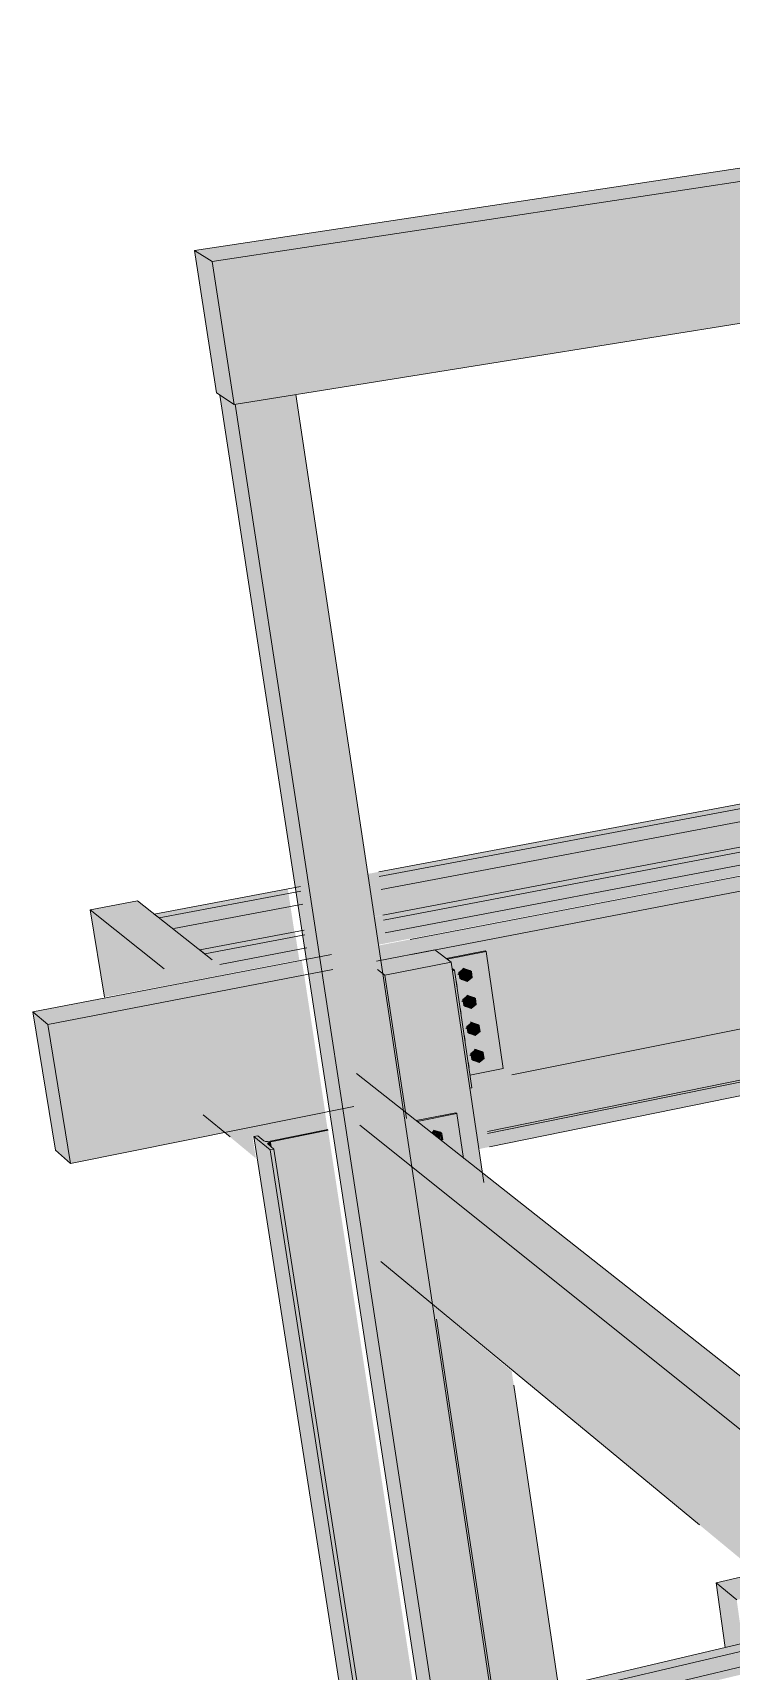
# Model space of a CAD drawing. Header units: inches. Extents: x -8026 to -8021, y -2777 to 2751.
# Drawn here: x -8022.36 to -8022.2762, y 2750.2143 to 2750.411 of the extents above; entities that cross this region are included whole.
import ezdxf

# ---------------------------------------------------------------- set-up
doc = ezdxf.new("R2010")
doc.units = ezdxf.units.IN
doc.header["$MEASUREMENT"] = 0
for name, color, linetype, lineweight in [('S-BEAM', 12, 'Continuous', 9), ('S-BEAM-1', 63, 'Continuous', 9), ('S-BEAM-2', 53, 'Continuous', 9), ('S-BEAM-4', 133, 'Continuous', 9), ('S-COLS', 52, 'Continuous', 9), ('S-COLS-1', 22, 'Continuous', 9), ('S-FSTN', 2, 'Continuous', 9)]:
    doc.layers.add(name, color=color, linetype=linetype, lineweight=lineweight)

msp = doc.modelspace()

# ---------------------------------------------------------------- hatches: boundary and pattern name
at = {"layer": 'S-BEAM-1'}
for points in [[(-8022.33587, 2750.36638), (-8022.3385, 2750.38353), (-8022.34061, 2750.38486), (-8022.33799, 2750.36777), (-8022.33757, 2750.36749)], [(-8022.35548, 2750.27526), (-8022.35821, 2750.29193), (-8022.36003, 2750.29345), (-8022.3573, 2750.27684)], [(-8022.2769, 2750.21717), (-8022.27479, 2750.21766), (-8022.27552, 2750.22286), (-8022.278, 2750.22492), (-8022.2777, 2750.22286)]]:
    msp.add_hatch(color=256, dxfattribs=at).paths.add_polyline_path(points, flags=0)
at = {"layer": 'S-BEAM-2'}
h = msp.add_hatch(color=256, dxfattribs=at)
h.paths.add_polyline_path([(-8022.3385, 2750.38353), (-8022.19973, 2750.4046), (-8022.20034, 2750.40604), (-8022.34061, 2750.38486)], flags=0)
h.paths.add_polyline_path([(-8022.18961, 2750.40613), (-8022.07768, 2750.42311), (-8022.08048, 2750.42413), (-8022.19155, 2750.40737), (-8022.19054, 2750.40672)], flags=0)
h = msp.add_hatch(color=256, dxfattribs=at)
h.paths.add_polyline_path([(-8022.33587, 2750.36638), (-8022.1933, 2750.38918), (-8022.19973, 2750.40459), (-8022.3385, 2750.38353)], flags=0)
h.paths.add_polyline_path([(-8022.18083, 2750.39118), (-8022.17855, 2750.39154), (-8022.1786, 2750.392), (-8022.18108, 2750.39362), (-8022.18086, 2750.39152)], flags=0)
h.paths.add_polyline_path([(-8022.16921, 2750.39304), (-8022.07457, 2750.40822), (-8022.07457, 2750.40827), (-8022.07474, 2750.40834), (-8022.07955, 2750.40757), (-8022.07972, 2750.40763), (-8022.08076, 2750.42235), (-8022.07713, 2750.42291), (-8022.07768, 2750.42311), (-8022.18961, 2750.40613), (-8022.16973, 2750.39337)], flags=0)
h.paths.add_polyline_path([(-8022.18881, 2750.39696), (-8022.189, 2750.39878), (-8022.18978, 2750.39929), (-8022.189, 2750.39742)], flags=0)
h = msp.add_hatch(color=256, dxfattribs=at)
h.paths.add_polyline_path([(-8022.35821, 2750.29193), (-8022.32744, 2750.29786), (-8022.32774, 2750.29965), (-8022.36003, 2750.29345)], flags=0)
h.paths.add_polyline_path([(-8022.31879, 2750.29953), (-8022.16836, 2750.32851), (-8022.16903, 2750.33009), (-8022.31908, 2750.30131)], flags=0)
h.paths.add_polyline_path([(-8022.15542, 2750.33101), (-8022.15272, 2750.33153), (-8022.1529, 2750.33319), (-8022.1556, 2750.33267)], flags=0)
h.paths.add_polyline_path([(-8022.1453, 2750.33296), (-8022.14234, 2750.33353), (-8022.14251, 2750.33518), (-8022.14547, 2750.33461)], flags=0)
h.paths.add_polyline_path([(-8022.1348, 2750.33498), (-8022.13156, 2750.3356), (-8022.13172, 2750.33725), (-8022.13496, 2750.33663)], flags=0)
h.paths.add_polyline_path([(-8022.1239, 2750.33708), (-8022.12036, 2750.33776), (-8022.1204, 2750.3382), (-8022.12213, 2750.33909), (-8022.12405, 2750.33872), (-8022.12398, 2750.33795)], flags=0)
h = msp.add_hatch(color=256, dxfattribs=at)
h.paths.add_polyline_path([(-8022.35548, 2750.27526), (-8022.32492, 2750.28139), (-8022.32744, 2750.29786), (-8022.35821, 2750.29193)], flags=0)
h.paths.add_polyline_path([(-8022.30742, 2750.28491), (-8022.16232, 2750.31402), (-8022.16836, 2750.32851), (-8022.31174, 2750.30089), (-8022.3104, 2750.29987), (-8022.30573, 2750.30077), (-8022.30561, 2750.30068), (-8022.30356, 2750.28665), (-8022.30756, 2750.28585), (-8022.30752, 2750.28558)], flags=0)
h.paths.add_polyline_path([(-8022.15394, 2750.3157), (-8022.15126, 2750.31624), (-8022.15272, 2750.33153), (-8022.15542, 2750.33101)], flags=0)
h.paths.add_polyline_path([(-8022.14387, 2750.31772), (-8022.14093, 2750.31831), (-8022.14234, 2750.33353), (-8022.1453, 2750.33296), (-8022.14454, 2750.32489)], flags=0)
h.paths.add_polyline_path([(-8022.13343, 2750.31982), (-8022.13021, 2750.32046), (-8022.13156, 2750.3356), (-8022.1348, 2750.33498), (-8022.13379, 2750.3238)], flags=0)
h.paths.add_polyline_path([(-8022.12259, 2750.32199), (-8022.11907, 2750.3227), (-8022.11916, 2750.32365), (-8022.12127, 2750.32322), (-8022.12141, 2750.3233), (-8022.12253, 2750.33626), (-8022.12027, 2750.3367), (-8022.12036, 2750.33776), (-8022.1239, 2750.33708), (-8022.12284, 2750.3249)], flags=0)
h = msp.add_hatch(color=256, dxfattribs=at)
h.paths.add_polyline_path([(-8022.25797, 2750.22963), (-8022.25157, 2750.23116), (-8022.31615, 2750.28209), (-8022.31502, 2750.27525), (-8022.26294, 2750.2336)], flags=0)
h.paths.add_polyline_path([(-8022.34217, 2750.29696), (-8022.3364, 2750.29807), (-8022.34744, 2750.30677), (-8022.35312, 2750.30571)], flags=0)
h = msp.add_hatch(color=256, dxfattribs=at)
h.paths.add_polyline_path([(-8022.27309, 2750.22617), (-8022.25797, 2750.22963), (-8022.31502, 2750.27525), (-8022.31254, 2750.25876), (-8022.27607, 2750.22863)], flags=0)
h.paths.add_polyline_path([(-8022.33324, 2750.27586), (-8022.33365, 2750.27849), (-8022.33317, 2750.27858), (-8022.33242, 2750.27797), (-8022.3321, 2750.2779), (-8022.33168, 2750.27794), (-8022.32463, 2750.27932), (-8022.32495, 2750.2814), (-8022.33707, 2750.27903), (-8022.33366, 2750.27621)], flags=0)
h.paths.add_polyline_path([(-8022.35143, 2750.29523), (-8022.34217, 2750.29696), (-8022.35312, 2750.30571)], flags=0)
h = msp.add_hatch(color=256, dxfattribs=at)
h.paths.add_polyline_path([(-8022.27552, 2750.22286), (-8022.13713, 2750.25518), (-8022.13809, 2750.25742), (-8022.278, 2750.22492)], flags=0)
h.paths.add_polyline_path([(-8022.12714, 2750.25751), (-8022.12401, 2750.25824), (-8022.12424, 2750.26064), (-8022.12738, 2750.25991), (-8022.12735, 2750.25963)], flags=0)
h.paths.add_polyline_path([(-8022.11658, 2750.25998), (-8022.11315, 2750.26078), (-8022.11337, 2750.26316), (-8022.11681, 2750.26236)], flags=0)
h.paths.add_polyline_path([(-8022.1056, 2750.26254), (-8022.10186, 2750.26341), (-8022.10207, 2750.26579), (-8022.10582, 2750.26492)], flags=0)
h.paths.add_polyline_path([(-8022.09418, 2750.26521), (-8022.09011, 2750.26616), (-8022.09031, 2750.26852), (-8022.09439, 2750.26757)], flags=0)
h.paths.add_polyline_path([(-8022.0823, 2750.26798), (-8022.06475, 2750.27208), (-8022.06493, 2750.27441), (-8022.08249, 2750.27033)], flags=0)
h.paths.add_polyline_path([(-8022.05943, 2750.27332), (-8022.04092, 2750.27765), (-8022.04108, 2750.27995), (-8022.0596, 2750.27565)], flags=0)
h.paths.add_polyline_path([(-8022.03556, 2750.2789), (-8022.02342, 2750.28173), (-8022.0259, 2750.28348), (-8022.03571, 2750.2812), (-8022.03557, 2750.27898)], flags=0)
h.paths.add_polyline_path([(-8022.01986, 2750.28257), (-8022.0177, 2750.28307), (-8022.01783, 2750.28535), (-8022.02233, 2750.28431), (-8022.02133, 2750.28361)], flags=0)
h.paths.add_polyline_path([(-8022.0123, 2750.28433), (-8022.00388, 2750.2863), (-8022.00704, 2750.28786), (-8022.01243, 2750.28661), (-8022.01238, 2750.2857)], flags=0)
at = {"layer": 'S-BEAM-4'}
h = msp.add_hatch(color=256, dxfattribs=at)
h.paths.add_polyline_path([(-8022.34485, 2750.30473), (-8022.32932, 2750.30765), (-8022.32942, 2750.30821), (-8022.34545, 2750.3052), (-8022.34488, 2750.30475)], flags=0)
h.paths.add_polyline_path([(-8022.32063, 2750.30928), (-8022.17218, 2750.33718), (-8022.17239, 2750.33767), (-8022.32072, 2750.30984)], flags=0)
h.paths.add_polyline_path([(-8022.16489, 2750.33855), (-8022.16386, 2750.33874), (-8022.16392, 2750.33926), (-8022.1651, 2750.33904)], flags=0)
h.paths.add_polyline_path([(-8022.15652, 2750.34012), (-8022.15381, 2750.34063), (-8022.15387, 2750.34115), (-8022.15658, 2750.34064)], flags=0)
h.paths.add_polyline_path([(-8022.14636, 2750.34203), (-8022.14583, 2750.34213), (-8022.1464, 2750.34242), (-8022.14639, 2750.34233)], flags=0)
h = msp.add_hatch(color=256, dxfattribs=at)
h.paths.add_polyline_path([(-8022.34324, 2750.30344), (-8022.32909, 2750.30611), (-8022.32932, 2750.30765), (-8022.34485, 2750.30473), (-8022.34374, 2750.30384)], flags=0)
h.paths.add_polyline_path([(-8022.3204, 2750.30775), (-8022.17161, 2750.33582), (-8022.17218, 2750.33718), (-8022.32063, 2750.30928), (-8022.32047, 2750.30823)], flags=0)
h.paths.add_polyline_path([(-8022.16432, 2750.3372), (-8022.16372, 2750.33731), (-8022.16386, 2750.33874), (-8022.16489, 2750.33855), (-8022.1645, 2750.33762)], flags=0)
h.paths.add_polyline_path([(-8022.15638, 2750.3387), (-8022.15368, 2750.33921), (-8022.15381, 2750.34063), (-8022.15652, 2750.34012), (-8022.15643, 2750.33914)], flags=0)
h.paths.add_polyline_path([(-8022.14623, 2750.34061), (-8022.14463, 2750.34091), (-8022.14469, 2750.34147), (-8022.14499, 2750.34163), (-8022.145, 2750.3417), (-8022.14583, 2750.34213), (-8022.14636, 2750.34203), (-8022.14627, 2750.34105)], flags=0)
h = msp.add_hatch(color=256, dxfattribs=at)
h.paths.add_polyline_path([(-8022.34004, 2750.30089), (-8022.32862, 2750.30306), (-8022.32909, 2750.30611), (-8022.34324, 2750.30344), (-8022.34292, 2750.30318)], flags=0)
h.paths.add_polyline_path([(-8022.31994, 2750.30471), (-8022.17049, 2750.33313), (-8022.17162, 2750.33582), (-8022.3204, 2750.30775), (-8022.31994, 2750.30474)], flags=0)
h.paths.add_polyline_path([(-8022.16352, 2750.33528), (-8022.16372, 2750.33731), (-8022.16432, 2750.3372)], flags=0)
h.paths.add_polyline_path([(-8022.15611, 2750.33586), (-8022.15341, 2750.33638), (-8022.15368, 2750.33921), (-8022.15639, 2750.3387), (-8022.15629, 2750.33774)], flags=0)
h.paths.add_polyline_path([(-8022.14596, 2750.33779), (-8022.14465, 2750.33804), (-8022.14491, 2750.34086), (-8022.14623, 2750.34061), (-8022.14597, 2750.33783)], flags=0)
h = msp.add_hatch(color=256, dxfattribs=at)
h.paths.add_polyline_path([(-8022.33936, 2750.3004), (-8022.32846, 2750.30248), (-8022.32855, 2750.30305), (-8022.33997, 2750.30088), (-8022.33939, 2750.30042)], flags=0)
h.paths.add_polyline_path([(-8022.31978, 2750.30413), (-8022.17023, 2750.33261), (-8022.17045, 2750.33311), (-8022.31987, 2750.3047)], flags=0)
h.paths.add_polyline_path([(-8022.15601, 2750.33531), (-8022.15331, 2750.33583), (-8022.15336, 2750.33636), (-8022.15607, 2750.33585)], flags=0)
h.paths.add_polyline_path([(-8022.14587, 2750.33725), (-8022.1429, 2750.33781), (-8022.14296, 2750.33834), (-8022.14592, 2750.33773)], flags=0)
h = msp.add_hatch(color=256, dxfattribs=at)
h.paths.add_polyline_path([(-8022.33774, 2750.2991), (-8022.32822, 2750.30092), (-8022.32846, 2750.30248), (-8022.33936, 2750.3004), (-8022.33824, 2750.29951)], flags=0)
h.paths.add_polyline_path([(-8022.31954, 2750.30258), (-8022.16966, 2750.33124), (-8022.17023, 2750.33261), (-8022.31978, 2750.30413), (-8022.31962, 2750.30306)], flags=0)
h.paths.add_polyline_path([(-8022.15587, 2750.33387), (-8022.15317, 2750.33439), (-8022.15331, 2750.33583), (-8022.15601, 2750.33531), (-8022.15592, 2750.33432)], flags=0)
h.paths.add_polyline_path([(-8022.14573, 2750.33581), (-8022.14277, 2750.33638), (-8022.1429, 2750.33781), (-8022.14587, 2750.33725), (-8022.14578, 2750.33626)], flags=0)
h = msp.add_hatch(color=256, dxfattribs=at)
h.paths.add_polyline_path([(-8022.33645, 2750.29807), (-8022.32803, 2750.29969), (-8022.32822, 2750.30092), (-8022.33774, 2750.2991), (-8022.33677, 2750.29833)], flags=0)
h.paths.add_polyline_path([(-8022.31936, 2750.30135), (-8022.16921, 2750.33014), (-8022.16966, 2750.33124), (-8022.31955, 2750.30258)], flags=0)
h.paths.add_polyline_path([(-8022.15576, 2750.33272), (-8022.15306, 2750.33324), (-8022.15317, 2750.33439), (-8022.15588, 2750.33387)], flags=0)
h.paths.add_polyline_path([(-8022.14563, 2750.33467), (-8022.14267, 2750.33524), (-8022.14277, 2750.33638), (-8022.14574, 2750.33581)], flags=0)
h = msp.add_hatch(color=256, dxfattribs=at)
h.paths.add_polyline_path([(-8022.30683, 2750.27879), (-8022.16013, 2750.30866), (-8022.16237, 2750.31403), (-8022.30749, 2750.28491), (-8022.3074, 2750.28435), (-8022.30764, 2750.28427), (-8022.30689, 2750.27921)], flags=0)
h.paths.add_polyline_path([(-8022.15284, 2750.31015), (-8022.15075, 2750.31057), (-8022.1513, 2750.31625), (-8022.15398, 2750.31571), (-8022.15356, 2750.31186), (-8022.1529, 2750.31027)], flags=0)
h.paths.add_polyline_path([(-8022.14339, 2750.31207), (-8022.14045, 2750.31267), (-8022.14097, 2750.31832), (-8022.14391, 2750.31769), (-8022.14389, 2750.31752)], flags=0)
h.paths.add_polyline_path([(-8022.13296, 2750.31419), (-8022.12975, 2750.31485), (-8022.13025, 2750.32047), (-8022.13347, 2750.31983), (-8022.13326, 2750.31753)], flags=0)
h.paths.add_polyline_path([(-8022.12214, 2750.3164), (-8022.11863, 2750.31711), (-8022.11911, 2750.32271), (-8022.12263, 2750.322), (-8022.12217, 2750.31672)], flags=0)
h = msp.add_hatch(color=256, dxfattribs=at)
h.paths.add_polyline_path([(-8022.30679, 2750.27855), (-8022.16004, 2750.30845), (-8022.16013, 2750.30866), (-8022.30683, 2750.27879), (-8022.30679, 2750.27856)], flags=0)
h.paths.add_polyline_path([(-8022.15275, 2750.30993), (-8022.15073, 2750.31035), (-8022.15075, 2750.31057), (-8022.15284, 2750.31015), (-8022.15275, 2750.30994)], flags=0)
h.paths.add_polyline_path([(-8022.14336, 2750.31184), (-8022.14043, 2750.31245), (-8022.14045, 2750.31267), (-8022.14339, 2750.31207), (-8022.14336, 2750.31185)], flags=0)
h.paths.add_polyline_path([(-8022.13294, 2750.31396), (-8022.12973, 2750.31463), (-8022.12975, 2750.31485), (-8022.13296, 2750.31419), (-8022.13294, 2750.31397)], flags=0)
h.paths.add_polyline_path([(-8022.12212, 2750.31617), (-8022.11861, 2750.31689), (-8022.11863, 2750.31711), (-8022.12214, 2750.31639), (-8022.12212, 2750.31618)], flags=0)
h = msp.add_hatch(color=256, dxfattribs=at)
h.paths.add_polyline_path([(-8022.30655, 2750.27696), (-8022.15946, 2750.30704), (-8022.16004, 2750.30844), (-8022.30679, 2750.27855)], flags=0)
h.paths.add_polyline_path([(-8022.15217, 2750.30853), (-8022.15059, 2750.30886), (-8022.15073, 2750.31034), (-8022.15275, 2750.30993), (-8022.15234, 2750.30895)], flags=0)
h.paths.add_polyline_path([(-8022.14322, 2750.31036), (-8022.14029, 2750.31096), (-8022.14042, 2750.31244), (-8022.14336, 2750.31184)], flags=0)
h.paths.add_polyline_path([(-8022.13281, 2750.31249), (-8022.1296, 2750.31315), (-8022.12973, 2750.31462), (-8022.13294, 2750.31396)], flags=0)
h.paths.add_polyline_path([(-8022.12199, 2750.3147), (-8022.11849, 2750.31542), (-8022.11861, 2750.31688), (-8022.12212, 2750.31617)], flags=0)
for points in [[(-8022.30058, 2750.21064), (-8022.13754, 2750.24921), (-8022.13852, 2750.24983), (-8022.3014, 2750.21138), (-8022.30066, 2750.21071)], [(-8022.29893, 2750.20914), (-8022.13738, 2750.2475), (-8022.13754, 2750.24921), (-8022.30058, 2750.21064), (-8022.29946, 2750.20962)], [(-8022.29807, 2750.2084), (-8022.13455, 2750.2473), (-8022.13554, 2750.24793), (-8022.2989, 2750.20914), (-8022.29815, 2750.20847)]]:
    msp.add_hatch(color=256, dxfattribs=at).paths.add_polyline_path(points, flags=0)
at = {"layer": 'S-COLS-1'}
for points in [[(-8022.29493, 2750.09931), (-8022.33575, 2750.3664), (-8022.33588, 2750.36638), (-8022.33757, 2750.3675), (-8022.29677, 2750.1013)], [(-8022.29493, 2750.09931), (-8022.2884, 2750.10121), (-8022.30262, 2750.1958), (-8022.3051, 2750.19812), (-8022.30692, 2750.2102), (-8022.30486, 2750.21068), (-8022.32846, 2750.36757), (-8022.33573, 2750.36638), (-8022.29538, 2750.10226)], [(-8022.31776, 2750.29787), (-8022.30978, 2750.29942), (-8022.31174, 2750.30089), (-8022.31879, 2750.29953), (-8022.31862, 2750.29853)], [(-8022.33154, 2750.27688), (-8022.33107, 2750.27697), (-8022.33182, 2750.27759), (-8022.33182, 2750.27769), (-8022.33153, 2750.27782), (-8022.33144, 2750.27785), (-8022.32458, 2750.27923), (-8022.3246, 2750.27932), (-8022.33194, 2750.27789), (-8022.33227, 2750.27795), (-8022.33302, 2750.27857), (-8022.33348, 2750.27848), (-8022.33155, 2750.27688)], [(-8022.3111, 2750.14561), (-8022.31108, 2750.14561), (-8022.33154, 2750.27688), (-8022.33348, 2750.27848), (-8022.31301, 2750.14758), (-8022.31165, 2750.14617)], [(-8022.31082, 2750.14685), (-8022.30452, 2750.14852), (-8022.32458, 2750.27923), (-8022.33144, 2750.27785), (-8022.33134, 2750.27719), (-8022.33108, 2750.27697), (-8022.31096, 2750.14771)], [(-8022.33134, 2750.27719), (-8022.33144, 2750.27785), (-8022.33184, 2750.27768), (-8022.33182, 2750.27759), (-8022.33134, 2750.27719)], [(-8022.31098, 2750.14561), (-8022.31097, 2750.14561), (-8022.31063, 2750.1457), (-8022.33107, 2750.27697), (-8022.33154, 2750.27688), (-8022.31108, 2750.14561)]]:
    msp.add_hatch(color=256, dxfattribs=at).paths.add_polyline_path(points, flags=0)
h = msp.add_hatch(color=256, dxfattribs=at)
h.paths.add_polyline_path([(-8022.29638, 2750.1557), (-8022.30228, 2750.19495), (-8022.30315, 2750.19575), (-8022.29724, 2750.15654)], flags=0)
h.paths.add_polyline_path([(-8022.30539, 2750.21066), (-8022.30467, 2750.21082), (-8022.31177, 2750.25804), (-8022.31263, 2750.25876), (-8022.30549, 2750.21132)], flags=0)
h.paths.add_polyline_path([(-8022.31528, 2750.28141), (-8022.31776, 2750.29787), (-8022.31862, 2750.29853), (-8022.31615, 2750.28209)], flags=0)
h = msp.add_hatch(color=256, dxfattribs=at)
h.paths.add_polyline_path([(-8022.29, 2750.14931), (-8022.2877, 2750.14992), (-8022.29307, 2750.1863), (-8022.30228, 2750.19495), (-8022.29638, 2750.1557), (-8022.29114, 2750.15045)], flags=0)
h.paths.add_polyline_path([(-8022.30467, 2750.21082), (-8022.29696, 2750.21264), (-8022.30253, 2750.25031), (-8022.31177, 2750.25804), (-8022.30474, 2750.21132)], flags=0)
h.paths.add_polyline_path([(-8022.30603, 2750.27402), (-8022.30978, 2750.29942), (-8022.31776, 2750.29787), (-8022.31528, 2750.28141), (-8022.314, 2750.28039), (-8022.30925, 2750.28135), (-8022.30913, 2750.28126), (-8022.3083, 2750.27584), (-8022.3062, 2750.27416)], flags=0)
at = {"layer": 'S-FSTN'}
for points in [[(-8022.31027, 2750.29978), (-8022.30561, 2750.30068), (-8022.30573, 2750.30077), (-8022.31039, 2750.29987)], [(-8022.30963, 2750.29839), (-8022.30939, 2750.29844), (-8022.30967, 2750.29865), (-8022.30964, 2750.29844)], [(-8022.30755, 2750.28429), (-8022.30731, 2750.28434), (-8022.30939, 2750.29844), (-8022.30963, 2750.29839), (-8022.30763, 2750.28486)], [(-8022.30866, 2750.29804), (-8022.30811, 2750.29855), (-8022.3083, 2750.29863), (-8022.30886, 2750.29818), (-8022.30873, 2750.29809)], [(-8022.30856, 2750.29733), (-8022.30873, 2750.29809), (-8022.30886, 2750.29818), (-8022.3087, 2750.29744), (-8022.30859, 2750.29735)], [(-8022.30786, 2750.29711), (-8022.30727, 2750.29759), (-8022.30737, 2750.29829), (-8022.3081, 2750.29849), (-8022.30866, 2750.29798), (-8022.30852, 2750.29732), (-8022.30792, 2750.29713)], [(-8022.30737, 2750.29829), (-8022.30765, 2750.29846), (-8022.30812, 2750.29856), (-8022.30792, 2750.29847), (-8022.30749, 2750.29833)], [(-8022.30911, 2750.2965), (-8022.30909, 2750.29651), (-8022.30922, 2750.29721)], [(-8022.30922, 2750.29721), (-8022.30919, 2750.29721), (-8022.30922, 2750.29721)], [(-8022.30874, 2750.29395), (-8022.30871, 2750.29395), (-8022.30874, 2750.29395)], [(-8022.30808, 2750.29408), (-8022.30825, 2750.29484), (-8022.30838, 2750.29493), (-8022.30822, 2750.29419), (-8022.30815, 2750.29413)], [(-8022.30819, 2750.29479), (-8022.30764, 2750.2953), (-8022.30782, 2750.29538), (-8022.30833, 2750.2949), (-8022.30825, 2750.29484)], [(-8022.30738, 2750.29386), (-8022.30679, 2750.29434), (-8022.30689, 2750.29504), (-8022.30762, 2750.29524), (-8022.30818, 2750.29473), (-8022.30802, 2750.29407), (-8022.30739, 2750.29386)], [(-8022.30689, 2750.29504), (-8022.3072, 2750.29522), (-8022.30765, 2750.29531), (-8022.30753, 2750.29525), (-8022.30699, 2750.29507)], [(-8022.30863, 2750.29325), (-8022.30861, 2750.29325), (-8022.30869, 2750.29363)], [(-8022.30771, 2750.29154), (-8022.30716, 2750.29205), (-8022.30735, 2750.29213), (-8022.30785, 2750.29165), (-8022.30777, 2750.29159)], [(-8022.30691, 2750.29062), (-8022.30631, 2750.2911), (-8022.30642, 2750.2918), (-8022.30716, 2750.29198), (-8022.3077, 2750.29149), (-8022.30755, 2750.29082), (-8022.30691, 2750.29062)], [(-8022.30642, 2750.2918), (-8022.30672, 2750.29198), (-8022.30717, 2750.29207), (-8022.30696, 2750.29197), (-8022.30655, 2750.29184)], [(-8022.30815, 2750.29), (-8022.30813, 2750.29), (-8022.30826, 2750.2907)], [(-8022.30826, 2750.2907), (-8022.30823, 2750.2907), (-8022.30826, 2750.2907)], [(-8022.3076, 2750.29084), (-8022.30771, 2750.29154), (-8022.3079, 2750.29169), (-8022.30775, 2750.29095), (-8022.30767, 2750.29089)], [(-8022.30713, 2750.2876), (-8022.30723, 2750.2883), (-8022.30742, 2750.28845), (-8022.30728, 2750.28772), (-8022.30717, 2750.28764)], [(-8022.30723, 2750.2883), (-8022.30668, 2750.28882), (-8022.30684, 2750.28892), (-8022.30738, 2750.28842), (-8022.3073, 2750.28836)], [(-8022.30643, 2750.28738), (-8022.30584, 2750.28788), (-8022.30594, 2750.28856), (-8022.30669, 2750.28874), (-8022.30722, 2750.28825), (-8022.30712, 2750.2876), (-8022.30654, 2750.28742)], [(-8022.30594, 2750.28856), (-8022.30625, 2750.28874), (-8022.3067, 2750.28883), (-8022.30648, 2750.28873), (-8022.30616, 2750.28863)], [(-8022.30778, 2750.28746), (-8022.30778, 2750.28751), (-8022.30778, 2750.28746)], [(-8022.30767, 2750.28675), (-8022.30765, 2750.28679), (-8022.30768, 2750.28676)], [(-8022.31388, 2750.28029), (-8022.30912, 2750.28126), (-8022.30924, 2750.28135), (-8022.314, 2750.28039)], [(-8022.30832, 2750.27586), (-8022.30912, 2750.28126), (-8022.31383, 2750.28026), (-8022.31216, 2750.27892), (-8022.31175, 2750.2792), (-8022.31097, 2750.2789), (-8022.3109, 2750.27885), (-8022.31084, 2750.27811), (-8022.31098, 2750.27797), (-8022.30859, 2750.27607)], [(-8022.31196, 2750.27877), (-8022.31163, 2750.27909), (-8022.31183, 2750.27918), (-8022.31211, 2750.27888), (-8022.31199, 2750.27878)], [(-8022.31119, 2750.27814), (-8022.3109, 2750.27885), (-8022.31162, 2750.27902), (-8022.31178, 2750.27862), (-8022.31119, 2750.27815)], [(-8022.3109, 2750.27884), (-8022.31117, 2750.27902), (-8022.31171, 2750.27915), (-8022.31152, 2750.27904), (-8022.3109, 2750.27885)]]:
    msp.add_hatch(color=256, dxfattribs=at).paths.add_polyline_path(points, flags=0)
h = msp.add_hatch(color=256, dxfattribs=at)
h.paths.add_polyline_path([(-8022.30755, 2750.28585), (-8022.30355, 2750.28665), (-8022.30561, 2750.30068), (-8022.31027, 2750.29978), (-8022.3098, 2750.29942), (-8022.30969, 2750.29865), (-8022.3094, 2750.29837), (-8022.30765, 2750.2865)], flags=0)
h.paths.add_polyline_path([(-8022.30643, 2750.28738), (-8022.30723, 2750.28768), (-8022.30733, 2750.28783), (-8022.30738, 2750.28848), (-8022.3068, 2750.28892), (-8022.30613, 2750.28871), (-8022.30594, 2750.28856), (-8022.30584, 2750.28786), (-8022.30626, 2750.28752)], flags=0)
h.paths.add_polyline_path([(-8022.30691, 2750.29062), (-8022.30771, 2750.29092), (-8022.3078, 2750.29099), (-8022.30786, 2750.29172), (-8022.30729, 2750.29216), (-8022.30654, 2750.29189), (-8022.30642, 2750.2918), (-8022.30635, 2750.29107), (-8022.30689, 2750.29063)], flags=0)
h.paths.add_polyline_path([(-8022.30739, 2750.29386), (-8022.30819, 2750.29416), (-8022.30827, 2750.29423), (-8022.30834, 2750.29496), (-8022.30777, 2750.29541), (-8022.30698, 2750.29511), (-8022.3069, 2750.29504), (-8022.30679, 2750.29434), (-8022.30737, 2750.29387)], flags=0)
h.paths.add_polyline_path([(-8022.30787, 2750.29711), (-8022.3087, 2750.29744), (-8022.30875, 2750.29748), (-8022.30883, 2750.2982), (-8022.30826, 2750.29866), (-8022.30747, 2750.29836), (-8022.30737, 2750.29829), (-8022.30727, 2750.29759), (-8022.30778, 2750.29718)], flags=0)
h = msp.add_hatch(color=256, dxfattribs=at)
h.paths.add_polyline_path([(-8022.31099, 2750.27799), (-8022.31079, 2750.27814), (-8022.3109, 2750.27884), (-8022.31116, 2750.27813), (-8022.31104, 2750.27803)], flags=0)
h.paths.add_polyline_path([(-8022.31178, 2750.27862), (-8022.31165, 2750.27902), (-8022.31193, 2750.27874), (-8022.31182, 2750.27865)], flags=0)

# ---------------------------------------------------------------- linework, layer by layer
at = {"layer": 'S-BEAM'}
for p, q in [((-8022.19179, 2750.40733), (-8022.34061, 2750.38486)), ((-8022.3385, 2750.38353), (-8022.19109, 2750.4059)), ((-8022.33587, 2750.36638), (-8022.18483, 2750.39054)), ((-8022.34061, 2750.38486), (-8022.33799, 2750.36777)), ((-8022.3385, 2750.38353), (-8022.34061, 2750.38486)), ((-8022.33587, 2750.36638), (-8022.3385, 2750.38353)), ((-8022.33799, 2750.36777), (-8022.33587, 2750.36638)), ((-8022.3185, 2750.31025), (-8022.17018, 2750.33809)), ((-8022.16993, 2750.3376), (-8022.31844, 2750.30969)), ((-8022.16939, 2750.33624), (-8022.31822, 2750.30816)), ((-8022.318, 2750.30506), (-8022.16787, 2750.3336)), ((-8022.16761, 2750.33311), (-8022.31794, 2750.30448)), ((-8022.16707, 2750.33173), (-8022.31771, 2750.30293)), ((-8022.16398, 2750.33106), (-8022.31474, 2750.30214)), ((-8022.31456, 2750.30034), (-8022.16317, 2750.32951)), ((-8022.30253, 2750.28589), (-8022.15749, 2750.31499)), ((-8022.34545, 2750.3052), (-8022.3279, 2750.30849)), ((-8022.32785, 2750.30793), (-8022.34485, 2750.30473)), ((-8022.15667, 2750.30937), (-8022.30544, 2750.27908)), ((-8022.30542, 2750.27883), (-8022.15656, 2750.30915)), ((-8022.15601, 2750.30775), (-8022.30518, 2750.27724)), ((-8022.35312, 2750.30571), (-8022.34744, 2750.30677)), ((-8022.35143, 2750.29522), (-8022.35312, 2750.30571)), ((-8022.35312, 2750.30571), (-8022.34424, 2750.29861)), ((-8022.33848, 2750.2997), (-8022.34744, 2750.30677)), ((-8022.32762, 2750.30639), (-8022.3431, 2750.30347)), ((-8022.34485, 2750.30473), (-8022.34545, 2750.3052)), ((-8022.33997, 2750.30088), (-8022.32743, 2750.30326)), ((-8022.32738, 2750.30268), (-8022.33936, 2750.3004)), ((-8022.32416, 2750.30033), (-8022.36003, 2750.29345)), ((-8022.33936, 2750.3004), (-8022.33997, 2750.30088)), ((-8022.32714, 2750.30113), (-8022.33759, 2750.29913)), ((-8022.35821, 2750.29193), (-8022.32399, 2750.29852)), ((-8022.36003, 2750.29345), (-8022.3573, 2750.27684)), ((-8022.35821, 2750.29193), (-8022.36003, 2750.29345)), ((-8022.35548, 2750.27526), (-8022.35821, 2750.29193)), ((-8022.25725, 2750.23564), (-8022.32118, 2750.28606)), ((-8022.35548, 2750.27526), (-8022.3215, 2750.28208)), ((-8022.33635, 2750.27843), (-8022.33957, 2750.28109)), ((-8022.32077, 2750.27985), (-8022.26362, 2750.23415)), ((-8022.3573, 2750.27684), (-8022.35548, 2750.27526)), ((-8022.28, 2750.23187), (-8022.31826, 2750.26348)), ((-8022.12858, 2750.25963), (-8022.278, 2750.22492)), ((-8022.3014, 2750.21138), (-8022.13852, 2750.24983)), ((-8022.13754, 2750.24921), (-8022.30058, 2750.21064)), ((-8022.2989, 2750.20914), (-8022.13554, 2750.24793)), ((-8022.278, 2750.22492), (-8022.2769, 2750.21714)), ((-8022.27552, 2750.22286), (-8022.278, 2750.22492))]:
    msp.add_line(p, q, dxfattribs=at)
at = {"layer": 'S-COLS'}
for p, q in [((-8022.29677, 2750.1013), (-8022.33757, 2750.36747)), ((-8022.30401, 2750.20499), (-8022.32846, 2750.36756)), ((-8022.33573, 2750.36639), (-8022.29493, 2750.09931)), ((-8022.31878, 2750.29953), (-8022.31174, 2750.30089)), ((-8022.31174, 2750.30089), (-8022.30978, 2750.29942)), ((-8022.31776, 2750.29787), (-8022.31863, 2750.29854)), ((-8022.30978, 2750.29942), (-8022.31776, 2750.29787)), ((-8022.31776, 2750.29787), (-8022.31517, 2750.28066)), ((-8022.30587, 2750.27295), (-8022.30978, 2750.29942)), ((-8022.33348, 2750.27848), (-8022.33302, 2750.27857)), ((-8022.313, 2750.14755), (-8022.33348, 2750.27848)), ((-8022.33154, 2750.27688), (-8022.33348, 2750.27848)), ((-8022.33302, 2750.27857), (-8022.33227, 2750.27795)), ((-8022.33154, 2750.27792), (-8022.3246, 2750.27932)), ((-8022.32458, 2750.27923), (-8022.33144, 2750.27785)), ((-8022.33182, 2750.27759), (-8022.33107, 2750.27697)), ((-8022.33107, 2750.27697), (-8022.33154, 2750.27688)), ((-8022.33154, 2750.27688), (-8022.31107, 2750.14558)), ((-8022.31063, 2750.14567), (-8022.33107, 2750.27697)), ((-8022.31154, 2750.25656), (-8022.30439, 2750.209)), ((-8022.29669, 2750.21083), (-8022.30228, 2750.24864))]:
    msp.add_line(p, q, dxfattribs=at)
for points in [[(-8022.33227, 2750.27795, 0), (-8022.3321, 2750.2779, 0), (-8022.33184, 2750.27789, 0), (-8022.33154, 2750.27792, 0)], [(-8022.33144, 2750.27785, 0), (-8022.3317, 2750.27777, 0), (-8022.33184, 2750.27768, 0), (-8022.33182, 2750.27759, 0)]]:
    msp.add_polyline3d(points, dxfattribs=at)
at = {"layer": 'S-FSTN'}
for p, q in [((-8022.31039, 2750.29987), (-8022.30573, 2750.30077)), ((-8022.30561, 2750.30068), (-8022.31027, 2750.29978)), ((-8022.30561, 2750.30068), (-8022.30573, 2750.30077)), ((-8022.30355, 2750.28665), (-8022.30561, 2750.30068)), ((-8022.30939, 2750.29844), (-8022.30967, 2750.29865)), ((-8022.30963, 2750.29839), (-8022.30939, 2750.29844)), ((-8022.30939, 2750.29844), (-8022.30731, 2750.28434)), ((-8022.30843, 2750.29762), (-8022.30898, 2750.29803)), ((-8022.30843, 2750.29762), (-8022.30898, 2750.29803)), ((-8022.30886, 2750.29818), (-8022.30826, 2750.29866)), ((-8022.30886, 2750.29818), (-8022.30826, 2750.29866)), ((-8022.30875, 2750.29748), (-8022.30886, 2750.29818)), ((-8022.30866, 2750.29804), (-8022.30886, 2750.29818)), ((-8022.30875, 2750.29748), (-8022.30886, 2750.29818)), ((-8022.30866, 2750.29804), (-8022.30886, 2750.29818)), ((-8022.30807, 2750.29852), (-8022.30866, 2750.29804)), ((-8022.30807, 2750.29852), (-8022.30866, 2750.29804)), ((-8022.30866, 2750.29804), (-8022.30856, 2750.29733)), ((-8022.30866, 2750.29804), (-8022.30856, 2750.29733)), ((-8022.30841, 2750.29869), (-8022.30787, 2750.29829)), ((-8022.30841, 2750.29869), (-8022.30787, 2750.29829)), ((-8022.30826, 2750.29866), (-8022.30756, 2750.29843)), ((-8022.30826, 2750.29866), (-8022.30807, 2750.29852)), ((-8022.30826, 2750.29866), (-8022.30756, 2750.29843)), ((-8022.30826, 2750.29866), (-8022.30807, 2750.29852)), ((-8022.30737, 2750.29829), (-8022.30807, 2750.29852)), ((-8022.30737, 2750.29829), (-8022.30807, 2750.29852)), ((-8022.30756, 2750.29843), (-8022.30737, 2750.29829)), ((-8022.30756, 2750.29843), (-8022.30737, 2750.29829)), ((-8022.30727, 2750.29759), (-8022.30737, 2750.29829)), ((-8022.30727, 2750.29759), (-8022.30737, 2750.29829)), ((-8022.30919, 2750.29721), (-8022.30923, 2750.29728)), ((-8022.30919, 2750.29721), (-8022.30923, 2750.29728)), ((-8022.30909, 2750.29651), (-8022.30919, 2750.29721)), ((-8022.30909, 2750.29651), (-8022.30919, 2750.29721)), ((-8022.30875, 2750.29748), (-8022.30856, 2750.29733)), ((-8022.30875, 2750.29748), (-8022.30856, 2750.29733)), ((-8022.30856, 2750.29733), (-8022.30786, 2750.29711)), ((-8022.30856, 2750.29733), (-8022.30786, 2750.29711)), ((-8022.30786, 2750.29711), (-8022.30727, 2750.29759)), ((-8022.30786, 2750.29711), (-8022.30727, 2750.29759)), ((-8022.30875, 2750.29402), (-8022.30871, 2750.29395)), ((-8022.30861, 2750.29325), (-8022.30871, 2750.29395)), ((-8022.30796, 2750.29438), (-8022.3085, 2750.29478)), ((-8022.30838, 2750.29493), (-8022.30778, 2750.29541)), ((-8022.30827, 2750.29423), (-8022.30838, 2750.29493)), ((-8022.30819, 2750.29479), (-8022.30838, 2750.29493)), ((-8022.30827, 2750.29423), (-8022.30808, 2750.29408)), ((-8022.30759, 2750.29527), (-8022.30819, 2750.29479)), ((-8022.30819, 2750.29479), (-8022.30808, 2750.29408)), ((-8022.30808, 2750.29408), (-8022.30738, 2750.29386)), ((-8022.30793, 2750.29545), (-8022.30739, 2750.29504)), ((-8022.30778, 2750.29541), (-8022.30709, 2750.29518)), ((-8022.30778, 2750.29541), (-8022.30759, 2750.29527)), ((-8022.30689, 2750.29504), (-8022.30759, 2750.29527)), ((-8022.30738, 2750.29386), (-8022.30679, 2750.29434)), ((-8022.30709, 2750.29518), (-8022.30689, 2750.29504)), ((-8022.30679, 2750.29434), (-8022.30689, 2750.29504)), ((-8022.30731, 2750.29217), (-8022.3079, 2750.29169)), ((-8022.30771, 2750.29154), (-8022.30711, 2750.29202)), ((-8022.30749, 2750.29224), (-8022.30691, 2750.29179)), ((-8022.30711, 2750.29202), (-8022.30731, 2750.29217)), ((-8022.30731, 2750.29217), (-8022.30661, 2750.29194)), ((-8022.30642, 2750.2918), (-8022.30711, 2750.29202)), ((-8022.30661, 2750.29194), (-8022.30642, 2750.2918)), ((-8022.30823, 2750.2907), (-8022.30827, 2750.29077)), ((-8022.30813, 2750.29), (-8022.30823, 2750.2907)), ((-8022.30748, 2750.29113), (-8022.30802, 2750.29154)), ((-8022.3078, 2750.29099), (-8022.3079, 2750.29169)), ((-8022.3079, 2750.29169), (-8022.30771, 2750.29154)), ((-8022.3078, 2750.29099), (-8022.3076, 2750.29084)), ((-8022.30771, 2750.29154), (-8022.3076, 2750.29084)), ((-8022.3076, 2750.29084), (-8022.30691, 2750.29062)), ((-8022.30691, 2750.29062), (-8022.30631, 2750.2911)), ((-8022.30631, 2750.2911), (-8022.30642, 2750.2918)), ((-8022.30701, 2750.2879), (-8022.30754, 2750.28831)), ((-8022.30742, 2750.28845), (-8022.30683, 2750.28893)), ((-8022.30732, 2750.28775), (-8022.30742, 2750.28845)), ((-8022.30723, 2750.2883), (-8022.30742, 2750.28845)), ((-8022.30664, 2750.28878), (-8022.30723, 2750.2883)), ((-8022.30723, 2750.2883), (-8022.30713, 2750.2876)), ((-8022.30699, 2750.28898), (-8022.30643, 2750.28856)), ((-8022.30683, 2750.28893), (-8022.30613, 2750.28871)), ((-8022.30683, 2750.28893), (-8022.30664, 2750.28878)), ((-8022.30594, 2750.28856), (-8022.30664, 2750.28878)), ((-8022.30613, 2750.28871), (-8022.30594, 2750.28856)), ((-8022.30594, 2750.28856), (-8022.30584, 2750.28786)), ((-8022.30779, 2750.28753), (-8022.30775, 2750.28746)), ((-8022.30775, 2750.28746), (-8022.30765, 2750.28676)), ((-8022.30355, 2750.28665), (-8022.30755, 2750.28585)), ((-8022.30732, 2750.28775), (-8022.30713, 2750.2876)), ((-8022.30713, 2750.2876), (-8022.30643, 2750.28738)), ((-8022.30584, 2750.28786), (-8022.30643, 2750.28738)), ((-8022.30755, 2750.28429), (-8022.30731, 2750.28434)), ((-8022.314, 2750.28039), (-8022.30924, 2750.28135)), ((-8022.30912, 2750.28126), (-8022.31388, 2750.28029)), ((-8022.30912, 2750.28126), (-8022.30924, 2750.28135)), ((-8022.30832, 2750.27584), (-8022.30912, 2750.28126)), ((-8022.31216, 2750.27892), (-8022.3118, 2750.2792)), ((-8022.31216, 2750.27892), (-8022.3118, 2750.2792)), ((-8022.3116, 2750.27906), (-8022.31196, 2750.27877)), ((-8022.3116, 2750.27906), (-8022.31196, 2750.27877)), ((-8022.31191, 2750.27926), (-8022.31138, 2750.27884)), ((-8022.31191, 2750.27926), (-8022.31138, 2750.27884)), ((-8022.31179, 2750.27921), (-8022.3116, 2750.27906)), ((-8022.31179, 2750.27921), (-8022.3116, 2750.27906)), ((-8022.31175, 2750.2792), (-8022.31109, 2750.279)), ((-8022.31175, 2750.2792), (-8022.31109, 2750.279)), ((-8022.3109, 2750.27884), (-8022.3116, 2750.27906)), ((-8022.3109, 2750.27884), (-8022.3116, 2750.27906)), ((-8022.31109, 2750.279), (-8022.3109, 2750.27884)), ((-8022.31109, 2750.279), (-8022.3109, 2750.27884)), ((-8022.31099, 2750.27799), (-8022.31079, 2750.27814)), ((-8022.31099, 2750.27799), (-8022.31079, 2750.27814)), ((-8022.31079, 2750.27814), (-8022.3109, 2750.27884)), ((-8022.31079, 2750.27814), (-8022.3109, 2750.27884))]:
    msp.add_line(p, q, dxfattribs=at)

doc.saveas('drawing.dxf')
